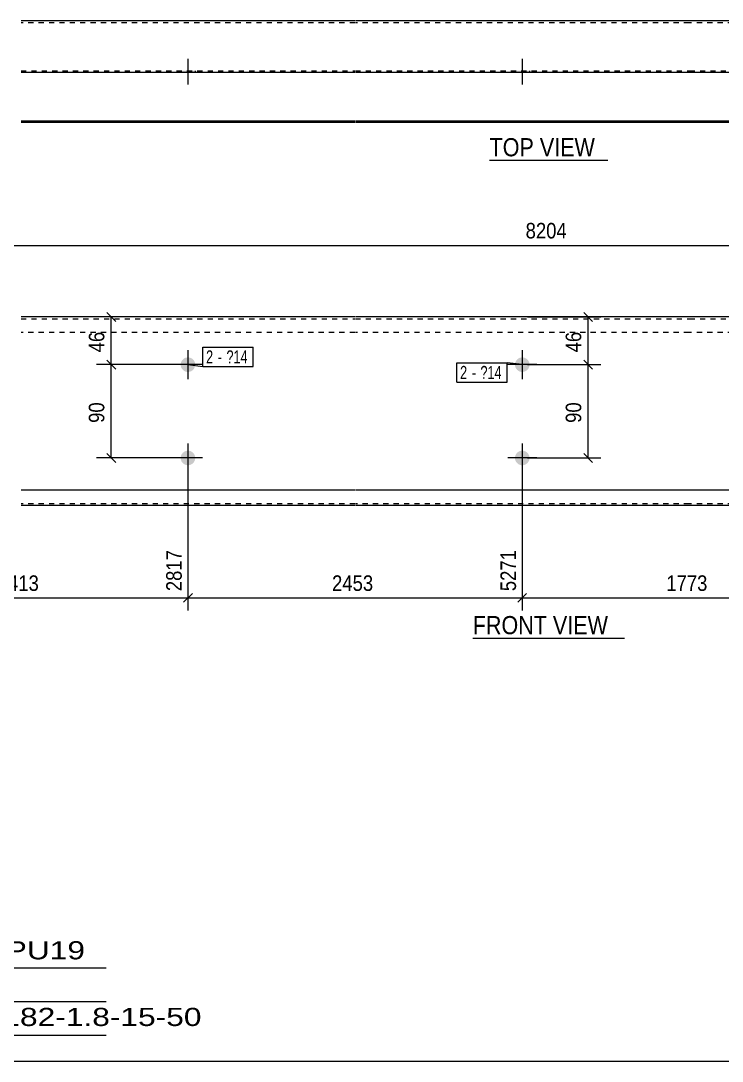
# Model space of a CAD drawing. Header units: millimetres. Extents: x 2 to 579, y 1 to 405.
# Drawn here: x 128 to 263.3, y 5 to 205.7 of the extents above; entities that cross this region are included whole.
import ezdxf

# ---------------------------------------------------------------- set-up
doc = ezdxf.new("R2010")
doc.units = ezdxf.units.MM
doc.linetypes.add('XKITLINE00', pattern=[0])
doc.linetypes.add('XKITLINE01', pattern=[4, 1, -1, 1, -1])
for name, color, linetype, lineweight in [('Bolt', 3, 'Continuous', 0), ('BoltMark', 7, 'Continuous', 0), ('Dimensions', 7, 'Continuous', 0), ('DrawingSheet', 5, 'Continuous', 0), ('OtherObjectType', 7, 'Continuous', 0), ('Part', 2, 'Continuous', 0)]:
    doc.layers.add(name, color=color, linetype=linetype, lineweight=lineweight)
doc.styles.add('ARIAL', font='ARIAL.TTF')
doc.styles.add('ARIAL_NARROW', font='ARIALN.TTF')

# ---------------------------------------------------------------- blocks, each defined once
blk = doc.blocks.new('*A2')
at = {"layer": 'Bolt'}
for points in [[(161.68, 139.35), (161.68, 139.31), (161.68, 139.28), (161.68, 139.24), (161.67, 139.21), (161.67, 139.17), (161.66, 139.14), (161.65, 139.11), (161.65, 139.07), (161.64, 139.04), (161.63, 139.01), (161.62, 138.97), (161.61, 138.94), (161.6, 138.91), (161.59, 138.88), (161.58, 138.84), (161.56, 138.81), (161.55, 138.78), (161.53, 138.75), (161.52, 138.72), (161.5, 138.69), (161.48, 138.66), (161.46, 138.63), (161.45, 138.6), (161.43, 138.57), (161.41, 138.55), (161.39, 138.52), (161.36, 138.49), (161.34, 138.47), (161.32, 138.44), (161.3, 138.41), (161.27, 138.39), (161.25, 138.37), (161.22, 138.34), (161.2, 138.32), (161.17, 138.3), (161.14, 138.28), (161.12, 138.26), (161.09, 138.24), (161.06, 138.22), (161.03, 138.2), (161, 138.18), (160.97, 138.16), (160.94, 138.15), (160.91, 138.13), (160.88, 138.11), (160.85, 138.1), (160.82, 138.09), (160.79, 138.07), (160.75, 138.06), (160.72, 138.05), (160.69, 138.04), (160.66, 138.03), (160.62, 138.02), (160.59, 138.01), (160.55, 138.01), (160.52, 138), (160.49, 137.99), (160.45, 137.99), (160.42, 137.99), (160.38, 137.98), (160.35, 137.98), (160.32, 137.98), (160.28, 137.98), (160.25, 137.98), (160.21, 137.98), (160.18, 137.98), (160.14, 137.99), (160.11, 137.99), (160.08, 137.99), (160.04, 138), (160.01, 138.01), (159.98, 138.01), (159.94, 138.02), (159.91, 138.03), (159.88, 138.04), (159.84, 138.05), (159.81, 138.06), (159.78, 138.07), (159.75, 138.09), (159.71, 138.1), (159.68, 138.11), (159.65, 138.13), (159.62, 138.15), (159.59, 138.16), (159.56, 138.18), (159.53, 138.2), (159.5, 138.22), (159.48, 138.24), (159.45, 138.26), (159.42, 138.28), (159.39, 138.3), (159.37, 138.32), (159.34, 138.34), (159.32, 138.37), (159.29, 138.39), (159.27, 138.41), (159.24, 138.44), (159.22, 138.47), (159.2, 138.49), (159.18, 138.52), (159.16, 138.55), (159.14, 138.57), (159.12, 138.6), (159.1, 138.63), (159.08, 138.66), (159.06, 138.69), (159.05, 138.72), (159.03, 138.75), (159.02, 138.78), (159, 138.81), (158.99, 138.84), (158.98, 138.88), (158.96, 138.91), (158.95, 138.94), (158.94, 138.97), (158.93, 139.01), (158.92, 139.04), (158.92, 139.07), (158.91, 139.11), (158.9, 139.14), (158.9, 139.17), (158.89, 139.21), (158.89, 139.24), (158.89, 139.28), (158.88, 139.31), (158.88, 139.35), (158.88, 139.38), (158.88, 139.41), (158.88, 139.45), (158.89, 139.48), (158.89, 139.52), (158.89, 139.55), (158.9, 139.59), (158.9, 139.62), (158.91, 139.65), (158.92, 139.69), (158.92, 139.72), (158.93, 139.75), (158.94, 139.79), (158.95, 139.82), (158.96, 139.85), (158.98, 139.88), (158.99, 139.92), (159, 139.95), (159.02, 139.98), (159.03, 140.01), (159.05, 140.04), (159.06, 140.07), (159.08, 140.1), (159.1, 140.13), (159.12, 140.16), (159.14, 140.19), (159.16, 140.21), (159.18, 140.24), (159.2, 140.27), (159.22, 140.29), (159.24, 140.32), (159.27, 140.35), (159.29, 140.37), (159.32, 140.39), (159.34, 140.42), (159.37, 140.44), (159.39, 140.46), (159.42, 140.48), (159.45, 140.5), (159.48, 140.52), (159.5, 140.54), (159.53, 140.56), (159.56, 140.58), (159.59, 140.6), (159.62, 140.61), (159.65, 140.63), (159.68, 140.65), (159.71, 140.66), (159.75, 140.67), (159.78, 140.69), (159.81, 140.7), (159.84, 140.71), (159.88, 140.72), (159.91, 140.73), (159.94, 140.74), (159.98, 140.75), (160.01, 140.75), (160.04, 140.76), (160.08, 140.76), (160.11, 140.77), (160.14, 140.77), (160.18, 140.78), (160.21, 140.78), (160.25, 140.78), (160.28, 140.78), (160.32, 140.78), (160.35, 140.78), (160.38, 140.78), (160.42, 140.77), (160.45, 140.77), (160.49, 140.76), (160.52, 140.76), (160.55, 140.75), (160.59, 140.75), (160.62, 140.74), (160.66, 140.73), (160.69, 140.72), (160.72, 140.71), (160.75, 140.7), (160.79, 140.69), (160.82, 140.67), (160.85, 140.66), (160.88, 140.65), (160.91, 140.63), (160.94, 140.61), (160.97, 140.6), (161, 140.58), (161.03, 140.56), (161.06, 140.54), (161.09, 140.52), (161.12, 140.5), (161.14, 140.48), (161.17, 140.46), (161.2, 140.44), (161.22, 140.42), (161.25, 140.39), (161.27, 140.37), (161.3, 140.35), (161.32, 140.32), (161.34, 140.29), (161.36, 140.27), (161.39, 140.24), (161.41, 140.21), (161.43, 140.19), (161.45, 140.16), (161.46, 140.13), (161.48, 140.1), (161.5, 140.07), (161.52, 140.04), (161.53, 140.01), (161.55, 139.98), (161.56, 139.95), (161.58, 139.92), (161.59, 139.88), (161.6, 139.85), (161.61, 139.82), (161.62, 139.79), (161.63, 139.75), (161.64, 139.72), (161.65, 139.69), (161.65, 139.65), (161.66, 139.62), (161.67, 139.59), (161.67, 139.55), (161.68, 139.52), (161.68, 139.48), (161.68, 139.45), (161.68, 139.41), (161.68, 139.38)], [(161.68, 121.35), (161.68, 121.31), (161.68, 121.28), (161.68, 121.24), (161.67, 121.21), (161.67, 121.17), (161.66, 121.14), (161.65, 121.11), (161.65, 121.07), (161.64, 121.04), (161.63, 121.01), (161.62, 120.97), (161.61, 120.94), (161.6, 120.91), (161.59, 120.88), (161.58, 120.84), (161.56, 120.81), (161.55, 120.78), (161.53, 120.75), (161.52, 120.72), (161.5, 120.69), (161.48, 120.66), (161.46, 120.63), (161.45, 120.6), (161.43, 120.57), (161.41, 120.55), (161.39, 120.52), (161.36, 120.49), (161.34, 120.47), (161.32, 120.44), (161.3, 120.41), (161.27, 120.39), (161.25, 120.37), (161.22, 120.34), (161.2, 120.32), (161.17, 120.3), (161.14, 120.28), (161.12, 120.26), (161.09, 120.24), (161.06, 120.22), (161.03, 120.2), (161, 120.18), (160.97, 120.16), (160.94, 120.15), (160.91, 120.13), (160.88, 120.11), (160.85, 120.1), (160.82, 120.09), (160.79, 120.07), (160.75, 120.06), (160.72, 120.05), (160.69, 120.04), (160.66, 120.03), (160.62, 120.02), (160.59, 120.01), (160.55, 120.01), (160.52, 120), (160.49, 119.99), (160.45, 119.99), (160.42, 119.99), (160.38, 119.98), (160.35, 119.98), (160.32, 119.98), (160.28, 119.98), (160.25, 119.98), (160.21, 119.98), (160.18, 119.98), (160.14, 119.99), (160.11, 119.99), (160.08, 119.99), (160.04, 120), (160.01, 120.01), (159.98, 120.01), (159.94, 120.02), (159.91, 120.03), (159.88, 120.04), (159.84, 120.05), (159.81, 120.06), (159.78, 120.07), (159.75, 120.09), (159.71, 120.1), (159.68, 120.11), (159.65, 120.13), (159.62, 120.15), (159.59, 120.16), (159.56, 120.18), (159.53, 120.2), (159.5, 120.22), (159.48, 120.24), (159.45, 120.26), (159.42, 120.28), (159.39, 120.3), (159.37, 120.32), (159.34, 120.34), (159.32, 120.37), (159.29, 120.39), (159.27, 120.41), (159.24, 120.44), (159.22, 120.47), (159.2, 120.49), (159.18, 120.52), (159.16, 120.55), (159.14, 120.57), (159.12, 120.6), (159.1, 120.63), (159.08, 120.66), (159.06, 120.69), (159.05, 120.72), (159.03, 120.75), (159.02, 120.78), (159, 120.81), (158.99, 120.84), (158.98, 120.88), (158.96, 120.91), (158.95, 120.94), (158.94, 120.97), (158.93, 121.01), (158.92, 121.04), (158.92, 121.07), (158.91, 121.11), (158.9, 121.14), (158.9, 121.17), (158.89, 121.21), (158.89, 121.24), (158.89, 121.28), (158.88, 121.31), (158.88, 121.35), (158.88, 121.38), (158.88, 121.41), (158.88, 121.45), (158.89, 121.48), (158.89, 121.52), (158.89, 121.55), (158.9, 121.59), (158.9, 121.62), (158.91, 121.65), (158.92, 121.69), (158.92, 121.72), (158.93, 121.75), (158.94, 121.79), (158.95, 121.82), (158.96, 121.85), (158.98, 121.88), (158.99, 121.92), (159, 121.95), (159.02, 121.98), (159.03, 122.01), (159.05, 122.04), (159.06, 122.07), (159.08, 122.1), (159.1, 122.13), (159.12, 122.16), (159.14, 122.19), (159.16, 122.21), (159.18, 122.24), (159.2, 122.27), (159.22, 122.29), (159.24, 122.32), (159.27, 122.35), (159.29, 122.37), (159.32, 122.39), (159.34, 122.42), (159.37, 122.44), (159.39, 122.46), (159.42, 122.48), (159.45, 122.5), (159.48, 122.52), (159.5, 122.54), (159.53, 122.56), (159.56, 122.58), (159.59, 122.6), (159.62, 122.61), (159.65, 122.63), (159.68, 122.65), (159.71, 122.66), (159.75, 122.67), (159.78, 122.69), (159.81, 122.7), (159.84, 122.71), (159.88, 122.72), (159.91, 122.73), (159.94, 122.74), (159.98, 122.75), (160.01, 122.75), (160.04, 122.76), (160.08, 122.76), (160.11, 122.77), (160.14, 122.77), (160.18, 122.78), (160.21, 122.78), (160.25, 122.78), (160.28, 122.78), (160.32, 122.78), (160.35, 122.78), (160.38, 122.78), (160.42, 122.77), (160.45, 122.77), (160.49, 122.76), (160.52, 122.76), (160.55, 122.75), (160.59, 122.75), (160.62, 122.74), (160.66, 122.73), (160.69, 122.72), (160.72, 122.71), (160.75, 122.7), (160.79, 122.69), (160.82, 122.67), (160.85, 122.66), (160.88, 122.65), (160.91, 122.63), (160.94, 122.61), (160.97, 122.6), (161, 122.58), (161.03, 122.56), (161.06, 122.54), (161.09, 122.52), (161.12, 122.5), (161.14, 122.48), (161.17, 122.46), (161.2, 122.44), (161.22, 122.42), (161.25, 122.39), (161.27, 122.37), (161.3, 122.35), (161.32, 122.32), (161.34, 122.29), (161.36, 122.27), (161.39, 122.24), (161.41, 122.21), (161.43, 122.19), (161.45, 122.16), (161.46, 122.13), (161.48, 122.1), (161.5, 122.07), (161.52, 122.04), (161.53, 122.01), (161.55, 121.98), (161.56, 121.95), (161.58, 121.92), (161.59, 121.88), (161.6, 121.85), (161.61, 121.82), (161.62, 121.79), (161.63, 121.75), (161.64, 121.72), (161.65, 121.69), (161.65, 121.65), (161.66, 121.62), (161.67, 121.59), (161.67, 121.55), (161.68, 121.52), (161.68, 121.48), (161.68, 121.45), (161.68, 121.41), (161.68, 121.38)]]:
    blk.add_hatch(color=3, dxfattribs=at).paths.add_polyline_path(points, flags=17)
at = {"layer": 'Bolt', "color": 3, "linetype": 'XKITLINE00', "lineweight": 0}
for p, q in [((160.28, 142.18), (160.28, 136.58)), ((163.08, 139.38), (157.48, 139.38)), ((160.28, 124.18), (160.28, 118.58)), ((163.08, 121.38), (157.48, 121.38))]:
    blk.add_line(p, q, dxfattribs=at)
blk = doc.blocks.new('*A3')
at = {"layer": 'Bolt'}
for points in [[(226.17, 139.35), (226.17, 139.31), (226.17, 139.28), (226.16, 139.24), (226.16, 139.21), (226.15, 139.17), (226.15, 139.14), (226.14, 139.11), (226.14, 139.07), (226.13, 139.04), (226.12, 139.01), (226.11, 138.97), (226.1, 138.94), (226.09, 138.91), (226.08, 138.88), (226.06, 138.84), (226.05, 138.81), (226.04, 138.78), (226.02, 138.75), (226, 138.72), (225.99, 138.69), (225.97, 138.66), (225.95, 138.63), (225.93, 138.6), (225.91, 138.57), (225.89, 138.55), (225.87, 138.52), (225.85, 138.49), (225.83, 138.47), (225.81, 138.44), (225.78, 138.41), (225.76, 138.39), (225.74, 138.37), (225.71, 138.34), (225.68, 138.32), (225.66, 138.3), (225.63, 138.28), (225.6, 138.26), (225.58, 138.24), (225.55, 138.22), (225.52, 138.2), (225.49, 138.18), (225.46, 138.16), (225.43, 138.15), (225.4, 138.13), (225.37, 138.11), (225.34, 138.1), (225.31, 138.09), (225.27, 138.07), (225.24, 138.06), (225.21, 138.05), (225.18, 138.04), (225.14, 138.03), (225.11, 138.02), (225.08, 138.01), (225.04, 138.01), (225.01, 138), (224.98, 137.99), (224.94, 137.99), (224.91, 137.99), (224.87, 137.98), (224.84, 137.98), (224.8, 137.98), (224.77, 137.98), (224.74, 137.98), (224.7, 137.98), (224.67, 137.98), (224.63, 137.99), (224.6, 137.99), (224.56, 137.99), (224.53, 138), (224.5, 138.01), (224.46, 138.01), (224.43, 138.02), (224.4, 138.03), (224.36, 138.04), (224.33, 138.05), (224.3, 138.06), (224.27, 138.07), (224.23, 138.09), (224.2, 138.1), (224.17, 138.11), (224.14, 138.13), (224.11, 138.15), (224.08, 138.16), (224.05, 138.18), (224.02, 138.2), (223.99, 138.22), (223.96, 138.24), (223.94, 138.26), (223.91, 138.28), (223.88, 138.3), (223.86, 138.32), (223.83, 138.34), (223.8, 138.37), (223.78, 138.39), (223.76, 138.41), (223.73, 138.44), (223.71, 138.47), (223.69, 138.49), (223.67, 138.52), (223.65, 138.55), (223.63, 138.57), (223.61, 138.6), (223.59, 138.63), (223.57, 138.66), (223.55, 138.69), (223.53, 138.72), (223.52, 138.75), (223.5, 138.78), (223.49, 138.81), (223.48, 138.84), (223.46, 138.88), (223.45, 138.91), (223.44, 138.94), (223.43, 138.97), (223.42, 139.01), (223.41, 139.04), (223.4, 139.07), (223.4, 139.11), (223.39, 139.14), (223.38, 139.17), (223.38, 139.21), (223.38, 139.24), (223.37, 139.28), (223.37, 139.31), (223.37, 139.35), (223.37, 139.38), (223.37, 139.41), (223.37, 139.45), (223.37, 139.48), (223.38, 139.52), (223.38, 139.55), (223.38, 139.59), (223.39, 139.62), (223.4, 139.65), (223.4, 139.69), (223.41, 139.72), (223.42, 139.75), (223.43, 139.79), (223.44, 139.82), (223.45, 139.85), (223.46, 139.88), (223.48, 139.92), (223.49, 139.95), (223.5, 139.98), (223.52, 140.01), (223.53, 140.04), (223.55, 140.07), (223.57, 140.1), (223.59, 140.13), (223.61, 140.16), (223.63, 140.19), (223.65, 140.21), (223.67, 140.24), (223.69, 140.27), (223.71, 140.29), (223.73, 140.32), (223.76, 140.35), (223.78, 140.37), (223.8, 140.39), (223.83, 140.42), (223.86, 140.44), (223.88, 140.46), (223.91, 140.48), (223.94, 140.5), (223.96, 140.52), (223.99, 140.54), (224.02, 140.56), (224.05, 140.58), (224.08, 140.6), (224.11, 140.61), (224.14, 140.63), (224.17, 140.65), (224.2, 140.66), (224.23, 140.67), (224.27, 140.69), (224.3, 140.7), (224.33, 140.71), (224.36, 140.72), (224.4, 140.73), (224.43, 140.74), (224.46, 140.75), (224.5, 140.75), (224.53, 140.76), (224.56, 140.76), (224.6, 140.77), (224.63, 140.77), (224.67, 140.78), (224.7, 140.78), (224.74, 140.78), (224.77, 140.78), (224.8, 140.78), (224.84, 140.78), (224.87, 140.78), (224.91, 140.77), (224.94, 140.77), (224.98, 140.76), (225.01, 140.76), (225.04, 140.75), (225.08, 140.75), (225.11, 140.74), (225.14, 140.73), (225.18, 140.72), (225.21, 140.71), (225.24, 140.7), (225.27, 140.69), (225.31, 140.67), (225.34, 140.66), (225.37, 140.65), (225.4, 140.63), (225.43, 140.61), (225.46, 140.6), (225.49, 140.58), (225.52, 140.56), (225.55, 140.54), (225.58, 140.52), (225.6, 140.5), (225.63, 140.48), (225.66, 140.46), (225.68, 140.44), (225.71, 140.42), (225.74, 140.39), (225.76, 140.37), (225.78, 140.35), (225.81, 140.32), (225.83, 140.29), (225.85, 140.27), (225.87, 140.24), (225.89, 140.21), (225.91, 140.19), (225.93, 140.16), (225.95, 140.13), (225.97, 140.1), (225.99, 140.07), (226, 140.04), (226.02, 140.01), (226.04, 139.98), (226.05, 139.95), (226.06, 139.92), (226.08, 139.88), (226.09, 139.85), (226.1, 139.82), (226.11, 139.79), (226.12, 139.75), (226.13, 139.72), (226.14, 139.69), (226.14, 139.65), (226.15, 139.62), (226.15, 139.59), (226.16, 139.55), (226.16, 139.52), (226.17, 139.48), (226.17, 139.45), (226.17, 139.41), (226.17, 139.38)], [(226.17, 121.35), (226.17, 121.31), (226.17, 121.28), (226.16, 121.24), (226.16, 121.21), (226.15, 121.17), (226.15, 121.14), (226.14, 121.11), (226.14, 121.07), (226.13, 121.04), (226.12, 121.01), (226.11, 120.97), (226.1, 120.94), (226.09, 120.91), (226.08, 120.88), (226.06, 120.84), (226.05, 120.81), (226.04, 120.78), (226.02, 120.75), (226, 120.72), (225.99, 120.69), (225.97, 120.66), (225.95, 120.63), (225.93, 120.6), (225.91, 120.57), (225.89, 120.55), (225.87, 120.52), (225.85, 120.49), (225.83, 120.47), (225.81, 120.44), (225.78, 120.41), (225.76, 120.39), (225.74, 120.37), (225.71, 120.34), (225.68, 120.32), (225.66, 120.3), (225.63, 120.28), (225.6, 120.26), (225.58, 120.24), (225.55, 120.22), (225.52, 120.2), (225.49, 120.18), (225.46, 120.16), (225.43, 120.15), (225.4, 120.13), (225.37, 120.11), (225.34, 120.1), (225.31, 120.09), (225.27, 120.07), (225.24, 120.06), (225.21, 120.05), (225.18, 120.04), (225.14, 120.03), (225.11, 120.02), (225.08, 120.01), (225.04, 120.01), (225.01, 120), (224.98, 119.99), (224.94, 119.99), (224.91, 119.99), (224.87, 119.98), (224.84, 119.98), (224.8, 119.98), (224.77, 119.98), (224.74, 119.98), (224.7, 119.98), (224.67, 119.98), (224.63, 119.99), (224.6, 119.99), (224.56, 119.99), (224.53, 120), (224.5, 120.01), (224.46, 120.01), (224.43, 120.02), (224.4, 120.03), (224.36, 120.04), (224.33, 120.05), (224.3, 120.06), (224.27, 120.07), (224.23, 120.09), (224.2, 120.1), (224.17, 120.11), (224.14, 120.13), (224.11, 120.15), (224.08, 120.16), (224.05, 120.18), (224.02, 120.2), (223.99, 120.22), (223.96, 120.24), (223.94, 120.26), (223.91, 120.28), (223.88, 120.3), (223.86, 120.32), (223.83, 120.34), (223.8, 120.37), (223.78, 120.39), (223.76, 120.41), (223.73, 120.44), (223.71, 120.47), (223.69, 120.49), (223.67, 120.52), (223.65, 120.55), (223.63, 120.57), (223.61, 120.6), (223.59, 120.63), (223.57, 120.66), (223.55, 120.69), (223.53, 120.72), (223.52, 120.75), (223.5, 120.78), (223.49, 120.81), (223.48, 120.84), (223.46, 120.88), (223.45, 120.91), (223.44, 120.94), (223.43, 120.97), (223.42, 121.01), (223.41, 121.04), (223.4, 121.07), (223.4, 121.11), (223.39, 121.14), (223.38, 121.17), (223.38, 121.21), (223.38, 121.24), (223.37, 121.28), (223.37, 121.31), (223.37, 121.35), (223.37, 121.38), (223.37, 121.41), (223.37, 121.45), (223.37, 121.48), (223.38, 121.52), (223.38, 121.55), (223.38, 121.59), (223.39, 121.62), (223.4, 121.65), (223.4, 121.69), (223.41, 121.72), (223.42, 121.75), (223.43, 121.79), (223.44, 121.82), (223.45, 121.85), (223.46, 121.88), (223.48, 121.92), (223.49, 121.95), (223.5, 121.98), (223.52, 122.01), (223.53, 122.04), (223.55, 122.07), (223.57, 122.1), (223.59, 122.13), (223.61, 122.16), (223.63, 122.19), (223.65, 122.21), (223.67, 122.24), (223.69, 122.27), (223.71, 122.29), (223.73, 122.32), (223.76, 122.35), (223.78, 122.37), (223.8, 122.39), (223.83, 122.42), (223.86, 122.44), (223.88, 122.46), (223.91, 122.48), (223.94, 122.5), (223.96, 122.52), (223.99, 122.54), (224.02, 122.56), (224.05, 122.58), (224.08, 122.6), (224.11, 122.61), (224.14, 122.63), (224.17, 122.65), (224.2, 122.66), (224.23, 122.67), (224.27, 122.69), (224.3, 122.7), (224.33, 122.71), (224.36, 122.72), (224.4, 122.73), (224.43, 122.74), (224.46, 122.75), (224.5, 122.75), (224.53, 122.76), (224.56, 122.76), (224.6, 122.77), (224.63, 122.77), (224.67, 122.78), (224.7, 122.78), (224.74, 122.78), (224.77, 122.78), (224.8, 122.78), (224.84, 122.78), (224.87, 122.78), (224.91, 122.77), (224.94, 122.77), (224.98, 122.76), (225.01, 122.76), (225.04, 122.75), (225.08, 122.75), (225.11, 122.74), (225.14, 122.73), (225.18, 122.72), (225.21, 122.71), (225.24, 122.7), (225.27, 122.69), (225.31, 122.67), (225.34, 122.66), (225.37, 122.65), (225.4, 122.63), (225.43, 122.61), (225.46, 122.6), (225.49, 122.58), (225.52, 122.56), (225.55, 122.54), (225.58, 122.52), (225.6, 122.5), (225.63, 122.48), (225.66, 122.46), (225.68, 122.44), (225.71, 122.42), (225.74, 122.39), (225.76, 122.37), (225.78, 122.35), (225.81, 122.32), (225.83, 122.29), (225.85, 122.27), (225.87, 122.24), (225.89, 122.21), (225.91, 122.19), (225.93, 122.16), (225.95, 122.13), (225.97, 122.1), (225.99, 122.07), (226, 122.04), (226.02, 122.01), (226.04, 121.98), (226.05, 121.95), (226.06, 121.92), (226.08, 121.88), (226.09, 121.85), (226.1, 121.82), (226.11, 121.79), (226.12, 121.75), (226.13, 121.72), (226.14, 121.69), (226.14, 121.65), (226.15, 121.62), (226.15, 121.59), (226.16, 121.55), (226.16, 121.52), (226.17, 121.48), (226.17, 121.45), (226.17, 121.41), (226.17, 121.38)]]:
    blk.add_hatch(color=3, dxfattribs=at).paths.add_polyline_path(points, flags=17)
at = {"layer": 'Bolt', "color": 3, "linetype": 'XKITLINE00', "lineweight": 0}
for p, q in [((224.77, 142.18), (224.77, 136.58)), ((227.57, 139.38), (221.97, 139.38)), ((224.77, 124.18), (224.77, 118.58)), ((227.57, 121.38), (221.97, 121.38))]:
    blk.add_line(p, q, dxfattribs=at)
blk = doc.blocks.new('*A6')
at = {"layer": 'Part', "color": 2, "linetype": 'XKITLINE00', "lineweight": 0}
for p, q in [((192.48, 148.58), (128.09, 148.58)), ((256.96, 148.58), (192.58, 148.58)), ((321.45, 148.58), (257.06, 148.58)), ((192.48, 115.18), (128.09, 115.18)), ((256.96, 115.18), (192.58, 115.18)), ((321.45, 115.18), (257.06, 115.18)), ((192.48, 112.18), (128.09, 112.18)), ((256.96, 112.18), (192.58, 112.18)), ((321.45, 112.18), (257.06, 112.18))]:
    blk.add_line(p, q, dxfattribs=at)
at = {"layer": 'Part', "color": 7, "linetype": 'XKITLINE01', "lineweight": 0}
for p, q in [((128.09, 148.22), (192.48, 148.22)), ((192.58, 148.22), (256.96, 148.22)), ((257.06, 148.22), (321.45, 148.22)), ((192.48, 145.58), (128.09, 145.58)), ((256.96, 145.58), (192.58, 145.58)), ((321.45, 145.58), (257.06, 145.58)), ((192.48, 112.54), (128.09, 112.54)), ((256.96, 112.54), (192.58, 112.54)), ((321.45, 112.54), (257.06, 112.54))]:
    blk.add_line(p, q, dxfattribs=at)
blk = doc.blocks.new('*A8')
at = {"layer": 'Bolt'}
blk.add_hatch(color=3, dxfattribs=at).paths.add_polyline_path([(161.68, 196.08), (161.68, 195.72), (158.88, 195.72), (158.88, 196.08)], flags=17)
blk.add_hatch(color=3, dxfattribs=at).paths.add_polyline_path([(161.68, 196.08), (161.68, 195.72), (158.88, 195.72), (158.88, 196.08)], flags=17)
at = {"layer": 'Bolt', "color": 3, "linetype": 'XKITLINE00', "lineweight": 0}
for p, q in [((160.28, 198.4), (160.28, 193.4)), ((160.28, 198.4), (160.28, 193.4)), ((158.88, 196.08), (158.88, 195.72)), ((158.88, 196.08), (158.88, 195.72)), ((161.68, 196.08), (161.68, 195.72)), ((161.68, 196.08), (161.68, 195.72))]:
    blk.add_line(p, q, dxfattribs=at)
blk = doc.blocks.new('*A9')
at = {"layer": 'Bolt'}
blk.add_hatch(color=3, dxfattribs=at).paths.add_polyline_path([(226.17, 196.08), (226.17, 195.72), (223.37, 195.72), (223.37, 196.08)], flags=17)
blk.add_hatch(color=3, dxfattribs=at).paths.add_polyline_path([(226.17, 196.08), (226.17, 195.72), (223.37, 195.72), (223.37, 196.08)], flags=17)
at = {"layer": 'Bolt', "color": 3, "linetype": 'XKITLINE00', "lineweight": 0}
for p, q in [((224.77, 198.4), (224.77, 193.4)), ((224.77, 198.4), (224.77, 193.4)), ((223.37, 196.08), (223.37, 195.72)), ((223.37, 196.08), (223.37, 195.72)), ((226.17, 196.08), (226.17, 195.72)), ((226.17, 196.08), (226.17, 195.72))]:
    blk.add_line(p, q, dxfattribs=at)
blk = doc.blocks.new('*A12')
at = {"layer": 'Part', "color": 2, "linetype": 'XKITLINE00', "lineweight": 0}
for p, q in [((192.48, 205.72), (128.09, 205.72)), ((256.96, 205.72), (192.58, 205.72)), ((321.45, 205.72), (257.06, 205.72)), ((192.48, 195.72), (128.09, 195.72)), ((256.96, 195.72), (192.58, 195.72)), ((321.45, 195.72), (257.06, 195.72)), ((128.09, 186.44), (192.48, 186.44)), ((192.48, 186.08), (128.09, 186.08)), ((192.58, 186.44), (256.96, 186.44)), ((256.96, 186.08), (192.58, 186.08)), ((257.06, 186.44), (321.45, 186.44)), ((321.45, 186.08), (257.06, 186.08))]:
    blk.add_line(p, q, dxfattribs=at)
at = {"layer": 'Part', "color": 7, "linetype": 'XKITLINE01', "lineweight": 0}
for p, q in [((192.48, 205.36), (128.09, 205.36)), ((256.96, 205.36), (192.58, 205.36)), ((321.45, 205.36), (257.06, 205.36)), ((128.09, 196.08), (192.48, 196.08)), ((192.58, 196.08), (256.96, 196.08)), ((257.06, 196.08), (321.45, 196.08))]:
    blk.add_line(p, q, dxfattribs=at)
blk = doc.blocks.new('*A13')
at = {"layer": 'DrawingSheet', "color": 5, "linetype": 'XKITLINE00', "lineweight": 0}
blk.add_line((5, 5), (579, 5), dxfattribs=at)
blk = doc.blocks.new('*A17')
at = {"layer": 'OtherObjectType', "color": 6, "linetype": 'XKITLINE00', "lineweight": 0}
for p, q in [((94.5, 23), (144.5, 23)), ((94.5, 16.5), (144.5, 16.5)), ((94.5, 10), (144.5, 10))]:
    blk.add_line(p, q, dxfattribs=at)
at = {"layer": 'OtherObjectType', "color": 6, "style": 'ARIAL_NARROW'}
for s, width, p in [('1-PU19', 1.525501, (119.69, 24.65)), ('MARK:', 1.275, (95.27, 24.58)), ('QTY:', 1.275, (94.5, 18.19)), ('1', 1.525501, (113.99, 18.05)), ('DESC.:', 1.275, (94.29, 11.63)), ('ZZ182-1.8-15-50', 1.525501, (117, 11.79))]:
    blk.add_text(s, height=3.5, dxfattribs=dict(at, width=width)).set_placement(p)
blk = doc.blocks.new('*A25')
at = {"layer": 'Dimensions', "color": 7, "linetype": 'XKITLINE00', "lineweight": 0}
for p, q in [((159.28, 139.38), (142.65, 139.38)), ((144.65, 140.23), (146.35, 138.53)), ((145.5, 121.38), (145.5, 139.38)), ((159.28, 121.38), (142.65, 121.38)), ((144.65, 122.23), (146.35, 120.53))]:
    blk.add_line(p, q, dxfattribs=at)
at = {"layer": 'Dimensions', "color": 3}
for p in [(145.5, 139.38), (145.5, 121.38)]:
    blk.add_point(p, dxfattribs=at)
at = {"layer": 'Dimensions', "color": 3, "style": 'ARIAL', "width": 0.85}
blk.add_text('90', height=3, rotation=90.0002, dxfattribs=at).set_placement((144.15, 128.15))
blk = doc.blocks.new('*A26')
at = {"layer": 'Dimensions', "color": 7, "linetype": 'XKITLINE00', "lineweight": 0}
for p, q in [((159.28, 148.58), (142.65, 148.58)), ((144.65, 149.43), (146.35, 147.73)), ((145.5, 139.38), (145.5, 148.58)), ((159.28, 139.38), (142.65, 139.38)), ((144.65, 140.23), (146.35, 138.53))]:
    blk.add_line(p, q, dxfattribs=at)
at = {"layer": 'Dimensions', "color": 3}
for p in [(145.5, 148.58), (145.5, 139.38)]:
    blk.add_point(p, dxfattribs=at)
at = {"layer": 'Dimensions', "color": 3, "style": 'ARIAL', "width": 0.85}
blk.add_text('46', height=3, rotation=90.0002, dxfattribs=at).set_placement((144.15, 141.75))
blk = doc.blocks.new('*A27')
at = {"layer": 'Dimensions', "color": 7, "linetype": 'XKITLINE00', "lineweight": 0}
for p, q in [((225.77, 139.38), (239.9, 139.38)), ((236.65, 140.23), (238.35, 138.53)), ((237.5, 121.38), (237.5, 139.38)), ((225.77, 121.38), (239.9, 121.38)), ((236.65, 122.23), (238.35, 120.53))]:
    blk.add_line(p, q, dxfattribs=at)
at = {"layer": 'Dimensions', "color": 3}
for p in [(237.5, 139.38), (237.5, 121.38)]:
    blk.add_point(p, dxfattribs=at)
at = {"layer": 'Dimensions', "color": 3, "style": 'ARIAL', "width": 0.85}
blk.add_text('90', height=3, rotation=90.0002, dxfattribs=at).set_placement((236.15, 128.15))
blk = doc.blocks.new('*A28')
at = {"layer": 'Dimensions', "color": 7, "linetype": 'XKITLINE00', "lineweight": 0}
for p, q in [((225.77, 148.58), (239.9, 148.58)), ((236.65, 149.43), (238.35, 147.73)), ((237.5, 139.38), (237.5, 148.58)), ((225.77, 139.38), (239.9, 139.38)), ((236.65, 140.23), (238.35, 138.53))]:
    blk.add_line(p, q, dxfattribs=at)
at = {"layer": 'Dimensions', "color": 3}
for p in [(237.5, 148.58), (237.5, 139.38)]:
    blk.add_point(p, dxfattribs=at)
at = {"layer": 'Dimensions', "color": 3, "style": 'ARIAL', "width": 0.85}
blk.add_text('46', height=3, rotation=90.0002, dxfattribs=at).set_placement((236.15, 141.75))
blk = doc.blocks.new('*A29')
at = {"layer": 'Dimensions', "color": 7, "linetype": 'XKITLINE00', "lineweight": 0}
blk.add_line((17.5, 162.38), (442.23, 162.38), dxfattribs=at)
at = {"layer": 'Dimensions', "color": 3, "style": 'ARIAL', "width": 0.85}
blk.add_text('8204', height=3, dxfattribs=at).set_placement((225.42, 163.73))
blk = doc.blocks.new('*A32')
at = {"layer": 'Dimensions', "color": 7, "linetype": 'XKITLINE00', "lineweight": 0}
for p, q in [((95.79, 120.38), (95.79, 91.98)), ((160.28, 120.38), (160.28, 91.98)), ((96.64, 95.23), (94.95, 93.53)), ((95.79, 94.38), (160.28, 94.38)), ((161.13, 95.23), (159.43, 93.53))]:
    blk.add_line(p, q, dxfattribs=at)
at = {"layer": 'Dimensions', "color": 3}
for p in [(95.79, 94.38), (160.28, 94.38)]:
    blk.add_point(p, dxfattribs=at)
at = {"layer": 'Dimensions', "color": 3, "style": 'ARIAL', "width": 0.85}
blk.add_text('2817', height=3, rotation=90.0002, dxfattribs=at).set_placement((159.08, 95.68))
blk.add_text('2413', height=3, dxfattribs=at).set_placement((123.59, 95.73))
blk = doc.blocks.new('*A33')
at = {"layer": 'Dimensions', "color": 7, "linetype": 'XKITLINE00', "lineweight": 0}
for p, q in [((160.28, 120.38), (160.28, 91.98)), ((224.77, 120.38), (224.77, 91.98)), ((161.13, 95.23), (159.43, 93.53)), ((160.28, 94.38), (224.77, 94.38)), ((225.62, 95.23), (223.92, 93.53))]:
    blk.add_line(p, q, dxfattribs=at)
at = {"layer": 'Dimensions', "color": 3}
for p in [(160.28, 94.38), (224.77, 94.38)]:
    blk.add_point(p, dxfattribs=at)
at = {"layer": 'Dimensions', "color": 3, "style": 'ARIAL', "width": 0.85}
blk.add_text('5271', height=3, rotation=90.0002, dxfattribs=at).set_placement((223.57, 95.68))
blk.add_text('2453', height=3, dxfattribs=at).set_placement((188.08, 95.73))
blk = doc.blocks.new('*A34')
at = {"layer": 'Dimensions', "color": 7, "linetype": 'XKITLINE00', "lineweight": 0}
for p, q in [((224.77, 120.38), (224.77, 91.98)), ((289.26, 120.38), (289.26, 91.98)), ((225.62, 95.23), (223.92, 93.53)), ((224.77, 94.38), (289.26, 94.38)), ((290.11, 95.23), (288.41, 93.53))]:
    blk.add_line(p, q, dxfattribs=at)
at = {"layer": 'Dimensions', "color": 3}
for p in [(224.77, 94.38), (289.26, 94.38)]:
    blk.add_point(p, dxfattribs=at)
at = {"layer": 'Dimensions', "color": 3, "style": 'ARIAL', "width": 0.85}
blk.add_text('7044', height=3, rotation=90.0002, dxfattribs=at).set_placement((288.06, 95.68))
blk.add_text('1773', height=3, dxfattribs=at).set_placement((252.56, 95.73))
blk = doc.blocks.new('*A40')
at = {"layer": 'BoltMark', "color": 7, "linetype": 'XKITLINE00', "lineweight": 0}
for p, q in [((212.18, 139.73), (221.87, 139.73)), ((212.18, 136.03), (212.18, 139.73)), ((221.87, 136.03), (221.87, 139.73)), ((224.77, 139.38), (221.87, 139.73)), ((212.18, 136.03), (221.87, 136.03))]:
    blk.add_line(p, q, dxfattribs=at)
at = {"layer": 'BoltMark', "color": 3, "style": 'ARIAL_NARROW', "width": 0.85}
for s, p in [('2', (212.78, 136.63)), ('?14', (216.71, 136.63)), ('-', (215.05, 136.63))]:
    blk.add_text(s, height=2.5, dxfattribs=at).set_placement(p)
blk = doc.blocks.new('*A41')
at = {"layer": 'BoltMark', "color": 7, "linetype": 'XKITLINE00', "lineweight": 0}
for p, q in [((163.18, 142.73), (172.87, 142.73)), ((163.18, 139.03), (163.18, 142.73)), ((172.87, 139.03), (172.87, 142.73)), ((160.28, 139.38), (163.18, 139.03)), ((163.18, 139.03), (172.87, 139.03))]:
    blk.add_line(p, q, dxfattribs=at)
at = {"layer": 'BoltMark', "color": 3, "style": 'ARIAL_NARROW', "width": 0.85}
for s, p in [('2', (163.78, 139.63)), ('-', (166.05, 139.63)), ('?14', (167.71, 139.63))]:
    blk.add_text(s, height=2.5, dxfattribs=at).set_placement(p)
blk = doc.blocks.new('*A44')
at = {"layer": 'OtherObjectType', "color": 7, "linetype": 'XKITLINE00', "lineweight": 0}
blk.add_line((215.22, 86.63), (244.52, 86.63), dxfattribs=at)
at = {"layer": 'OtherObjectType', "color": 7, "style": 'ARIAL', "width": 0.85}
blk.add_text('FRONT VIEW', height=3.5, dxfattribs=at).set_placement((215.22, 87.38))
blk = doc.blocks.new('*A46')
at = {"layer": 'OtherObjectType', "color": 7, "linetype": 'XKITLINE00', "lineweight": 0}
blk.add_line((218.46, 178.83), (241.28, 178.83), dxfattribs=at)
at = {"layer": 'OtherObjectType', "color": 7, "style": 'ARIAL', "width": 0.85}
blk.add_text('TOP VIEW', height=3.5, dxfattribs=at).set_placement((218.46, 179.58))

msp = doc.modelspace()

# ---------------------------------------------------------------- block references
at = {"lineweight": 0}
for name in ['*A13', '*A8', '*A9', '*A46', '*A29', '*A26', '*A28', '*A41', '*A2', '*A3', '*A25', '*A40', '*A27', '*A32', '*A33', '*A34', '*A44', '*A17']:
    msp.add_blockref(name, (0, 0), dxfattribs=at)
at = {"layer": 'Part', "lineweight": 0}
for name in ['*A12', '*A6']:
    msp.add_blockref(name, (0, 0), dxfattribs=at)

doc.saveas('drawing.dxf')
